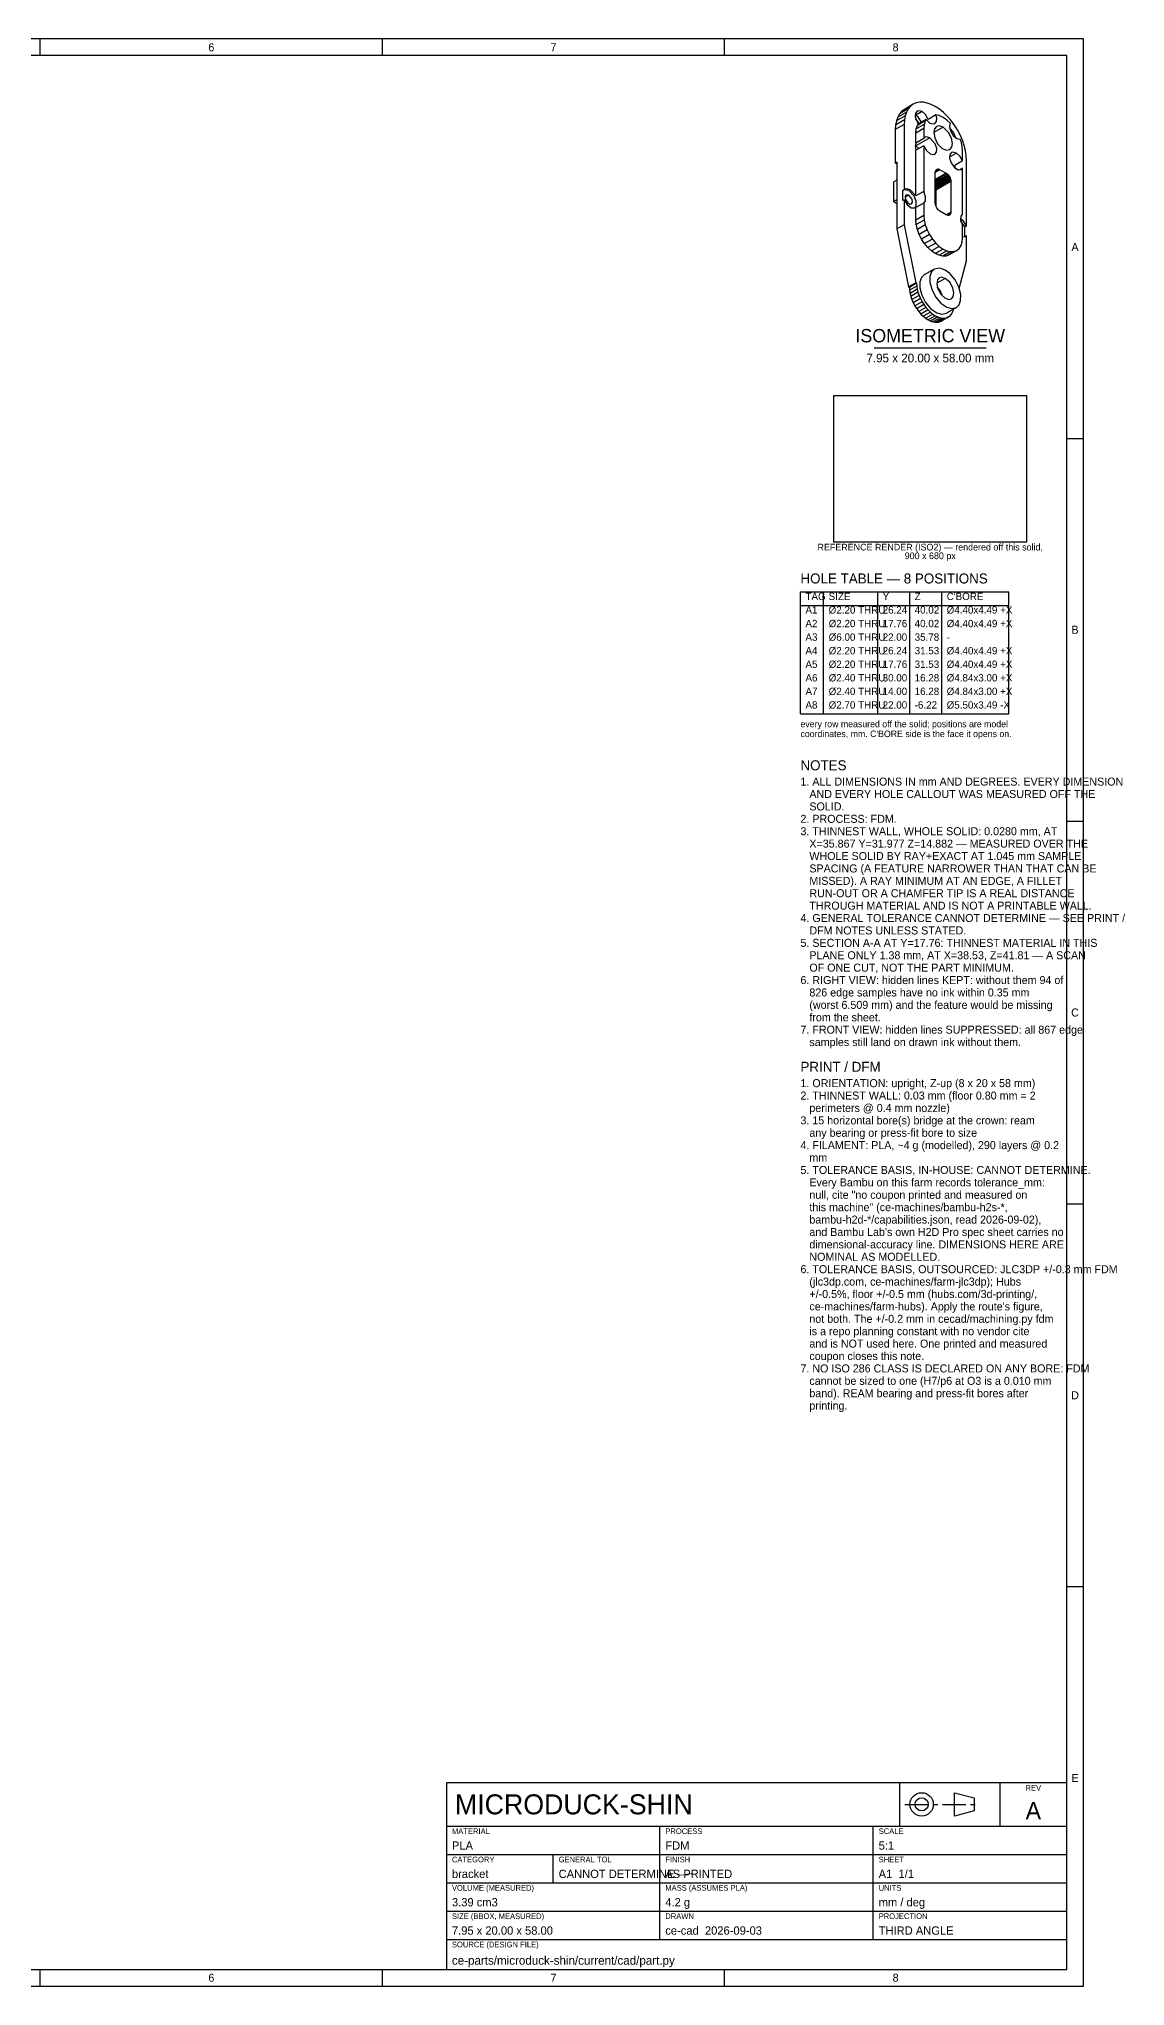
# Model space of a CAD drawing. Header units: millimetres. Extents: x 5 to 849, y 5 to 589.
# Drawn here: x 523 to 849, y 5 to 589 of the extents above; entities that cross this region are included whole.
import ezdxf
from ezdxf.enums import TextEntityAlignment as Align

# ---------------------------------------------------------------- set-up
doc = ezdxf.new("R2010")
doc.units = ezdxf.units.MM
doc.linetypes.add('CENTER', pattern=[11.2, 7, -1.4, 1.4, -1.4])
for name, color, linetype in [('CENTER', 4, 'CENTER'), ('FRAME', 7, 'CONTINUOUS'), ('TEXT', 3, 'CONTINUOUS'), ('TITLE', 7, 'CONTINUOUS'), ('VISIBLE', 7, 'CONTINUOUS')]:
    doc.layers.add(name, color=color, linetype=linetype)

msp = doc.modelspace()

# ---------------------------------------------------------------- linework, layer by layer
at = {"layer": 'CENTER'}
msp.add_line((782.5, 59.5), (804.75, 59.5), dxfattribs=at)
at = {"layer": 'FRAME'}
for p, q in [((831, 584), (10, 584)), ((831, 10), (831, 584)), ((831, 66), (645, 66)), ((645, 66), (645, 10)), ((831, 10), (831, 66)), ((10, 10), (831, 10)), ((645, 10), (831, 10))]:
    msp.add_line(p, q, dxfattribs=at)
at = {"layer": 'TEXT'}
msp.add_line((773.271325, 496.4), (806.871325, 496.4), dxfattribs=at)
at = {"layer": 'TITLE'}
for p, q in [((836, 589), (5, 589)), ((523.125, 584), (523.125, 589)), ((625.75, 584), (625.75, 589)), ((728.375, 584), (728.375, 589)), ((836, 5), (836, 589)), ((819.071325, 482), (761.071325, 482)), ((761.071325, 482), (761.071325, 438.177778)), ((819.071325, 438.177778), (819.071325, 482)), ((831, 469.2), (836, 469.2)), ((761.071325, 438.177778), (819.071325, 438.177778)), ((751.14265, 423.177778), (813.66265, 423.177778)), ((751.14265, 386.547778), (751.14265, 423.177778)), ((758.10265, 386.547778), (758.10265, 423.177778)), ((774.30265, 386.547778), (774.30265, 423.177778)), ((783.90265, 386.547778), (783.90265, 423.177778)), ((793.50265, 386.547778), (793.50265, 423.177778)), ((813.66265, 386.547778), (813.66265, 423.177778)), ((751.14265, 419.107778), (813.66265, 419.107778)), ((751.14265, 386.547778), (813.66265, 386.547778)), ((831, 354.4), (836, 354.4)), ((831, 239.6), (836, 239.6)), ((831, 124.8), (836, 124.8)), ((781, 53), (781, 66)), ((811, 53), (811, 66)), ((797.3, 56), (797.3, 63)), ((797.3, 63), (803.25, 61.46)), ((803.25, 61.46), (803.25, 57.54)), ((645, 53), (831, 53)), ((709, 19), (709, 53)), ((773, 19), (773, 53)), ((803.25, 57.54), (797.3, 56)), ((645, 44.5), (831, 44.5)), ((677, 36), (677, 44.5)), ((645, 36), (831, 36)), ((645, 27.5), (831, 27.5)), ((645, 19), (831, 19)), ((523.125, 5), (523.125, 10)), ((625.75, 5), (625.75, 10)), ((728.375, 5), (728.375, 10)), ((5, 5), (836, 5))]:
    msp.add_line(p, q, dxfattribs=at)
for radius in [3.5, 1.96]:
    msp.add_circle((787.5, 59.5), radius, dxfattribs=at)
at = {"layer": 'VISIBLE'}
for p, q in [((782.937863, 567.063825), (780.314508, 565.54923)), ((780.856551, 566.505475), (780.314508, 565.54923)), ((783.479906, 568.020071), (780.856551, 566.505475)), ((781.537424, 567.289012), (780.856551, 566.505475)), ((784.16078, 568.803607), (781.537424, 567.289012)), ((782.345479, 567.886434), (781.537424, 567.289012)), ((784.968835, 569.401029), (782.345479, 567.886434)), ((782.937863, 567.063825), (782.543926, 565.951234)), ((783.479906, 568.020071), (782.937863, 567.063825)), ((784.16078, 568.803607), (783.479906, 568.020071)), ((784.968835, 569.401029), (784.16078, 568.803607)), ((785.890245, 569.802114), (784.968835, 569.401029)), ((785.675299, 566.727404), (785.577995, 565.653189)), ((786.160993, 567.33615), (785.675299, 566.727404)), ((787.618488, 567.191774), (785.754031, 566.11533)), ((786.909245, 570), (785.890245, 569.802114)), ((786.601091, 567.469028), (786.160993, 567.33615)), ((787.618488, 567.191774), (786.601091, 567.469028)), ((788.008398, 569.9913), (786.909245, 570)), ((788.615062, 566.319724), (787.618488, 567.191774)), ((789.1689, 569.776164), (788.008398, 569.9913)), ((790.370892, 569.358272), (789.1689, 569.776164)), ((791.593808, 568.744775), (790.370892, 569.358272)), ((792.816725, 567.94617), (791.593808, 568.744775)), ((794.018717, 566.976121), (792.816725, 567.94617)), ((795.179218, 565.851226), (794.018717, 566.976121)), ((782.224681, 563.335507), (779.601326, 561.820912)), ((779.68148, 563.186737), (779.601326, 561.820912)), ((779.601326, 561.820912), (779.601326, 551.784556)), ((782.304835, 564.701332), (779.68148, 563.186737)), ((779.920571, 564.436639), (779.68148, 563.186737)), ((782.543926, 565.951234), (779.920571, 564.436639)), ((780.314508, 565.54923), (779.920571, 564.436639)), ((782.304835, 564.701332), (782.224681, 563.335507)), ((782.224681, 563.335507), (782.224681, 543.713385)), ((782.543926, 565.951234), (782.304835, 564.701332)), ((785.754031, 566.11533), (785.565885, 566.21402)), ((785.577995, 565.653189), (786.480313, 563.484504)), ((785.754031, 564.925291), (785.733566, 564.936872)), ((785.754031, 564.925291), (785.739825, 564.917089)), ((786.563516, 565.45675), (785.754031, 566.11533)), ((786.712675, 563.618658), (785.754031, 564.925291)), ((788.127231, 562.127077), (785.784949, 560.77476)), ((785.784949, 560.77476), (785.896385, 562.016878)), ((785.784949, 557.777011), (785.784949, 560.77476)), ((788.238667, 563.369195), (785.896385, 562.016878)), ((785.896385, 562.016878), (786.226409, 563.082589)), ((788.568691, 564.434906), (786.226409, 563.082589)), ((786.226409, 563.082589), (786.480313, 563.484504)), ((788.822595, 564.836821), (786.480313, 563.484504)), ((787.472501, 564.057344), (786.563516, 565.45675)), ((788.238667, 563.369195), (788.127231, 562.127077)), ((788.127231, 562.127077), (788.127231, 559.129328)), ((788.568691, 564.434906), (788.238667, 563.369195)), ((788.822595, 564.836821), (788.568691, 564.434906)), ((789.438543, 564.878012), (788.615062, 566.319724)), ((788.822595, 564.836821), (789.955064, 563.787238)), ((791.780825, 566.230329), (789.438543, 564.878012)), ((789.955064, 563.787238), (790.973893, 563.506356)), ((790.973893, 563.506356), (791.418263, 563.639559)), ((793.93609, 562.524117), (791.125352, 560.901336)), ((791.351642, 562.046555), (791.125355, 560.896731)), ((791.125355, 560.896731), (791.411468, 559.309481)), ((791.948598, 562.720993), (791.351642, 562.046555)), ((791.418263, 563.639559), (791.903958, 564.248306)), ((792.795296, 565.999967), (791.780825, 566.230329)), ((792.001262, 565.322521), (791.780825, 566.230329)), ((791.903958, 564.248306), (792.001262, 565.322521)), ((792.721632, 562.906688), (791.948598, 562.720993)), ((793.93609, 562.524117), (792.721632, 562.906688)), ((793.926721, 565.475413), (792.795296, 565.999967)), ((793.945459, 565.464595), (793.926721, 565.475413)), ((795.57558, 560.968236), (793.93609, 562.524117)), ((795.076883, 564.682692), (793.945459, 565.464595)), ((796.091355, 563.741643), (795.076883, 564.682692)), ((796.278372, 564.590732), (795.179218, 565.851226)), ((796.460712, 559.247632), (795.57558, 560.968236)), ((796.091355, 563.741643), (795.850861, 562.823512)), ((795.850861, 562.823512), (796.103497, 561.474395)), ((797.151262, 560.833478), (795.872676, 562.400266)), ((796.103497, 561.474395), (796.938558, 560.037089)), ((797.297371, 563.216207), (796.278372, 564.590732)), ((797.607863, 559.394834), (797.151262, 560.833478)), ((798.218781, 561.751169), (797.297371, 563.216207)), ((799.026836, 560.220686), (798.218781, 561.751169)), ((785.784949, 557.777011), (785.557374, 556.843827)), ((785.557374, 556.843827), (785.784949, 555.60235)), ((785.754031, 556.93472), (785.565885, 557.033411)), ((785.754031, 555.744681), (785.733566, 555.756262)), ((785.754031, 555.744681), (785.739825, 555.736479)), ((789.960769, 559.363482), (785.754031, 556.93472)), ((786.695687, 556.128164), (785.754031, 556.93472)), ((785.884466, 555.659806), (785.754031, 555.744681)), ((788.127231, 559.129328), (785.784949, 557.777011)), ((788.127231, 556.954667), (785.784949, 555.60235)), ((785.784949, 541.93377), (785.784949, 555.60235)), ((788.503275, 559.507858), (788.127231, 559.129328)), ((788.127231, 556.954667), (788.937334, 555.508319)), ((788.127231, 556.954667), (788.127231, 543.286087)), ((788.943373, 559.640736), (788.503275, 559.507858)), ((788.937334, 555.508319), (790.083711, 554.536583)), ((789.960769, 559.363482), (788.943373, 559.640736)), ((791.551573, 557.578413), (789.960769, 559.363482)), ((791.411468, 559.309481), (792.2966, 557.588876)), ((791.418263, 554.45895), (791.903958, 555.067696)), ((792.001262, 556.141911), (791.551573, 557.578413)), ((791.903958, 555.067696), (792.001262, 556.141911)), ((792.2966, 557.588876), (793.591084, 556.256727)), ((793.591084, 556.256727), (794.870119, 555.678175)), ((794.870119, 555.678175), (795.923582, 555.836119)), ((795.923582, 555.836119), (796.520538, 556.510557)), ((796.453916, 554.917553), (795.968222, 554.308806)), ((796.894014, 555.050431), (796.453916, 554.917553)), ((796.746825, 557.660382), (796.460712, 559.247632)), ((796.520538, 556.510557), (796.746825, 557.660382)), ((797.91141, 554.773177), (796.894014, 555.050431)), ((796.938558, 560.037089), (798.088904, 559.099995)), ((798.088904, 559.099995), (799.049585, 558.932266)), ((799.70771, 558.650944), (799.026836, 560.220686)), ((799.303489, 558.237167), (799.049585, 558.932266)), ((799.633513, 556.790378), (799.303489, 558.237167)), ((799.744949, 555.419584), (799.633513, 556.790378)), ((800.249753, 557.068802), (799.70771, 558.650944)), ((799.744949, 552.421836), (799.744949, 555.419584)), ((800.64369, 555.501331), (800.249753, 557.068802)), ((800.882781, 553.97535), (800.64369, 555.501331)), ((780.069782, 552.05502), (779.601326, 551.784556)), ((780.069782, 551.514093), (779.601326, 551.784556)), ((780.069782, 552.05502), (780.069782, 532.040728)), ((790.083711, 554.536583), (790.806025, 554.324644)), ((790.806025, 554.324644), (791.418263, 554.45895)), ((792.999177, 549.783127), (791.593808, 548.971737)), ((791.593808, 548.971737), (791.620812, 549.272735)), ((791.593808, 539.775981), (791.593808, 548.971737)), ((792.725003, 549.91024), (791.620812, 549.272735)), ((791.620812, 549.272735), (791.700785, 549.530985)), ((792.461366, 549.970106), (791.700785, 549.530985)), ((791.700785, 549.530985), (791.830655, 549.736561)), ((792.218396, 549.960424), (791.830655, 549.736561)), ((791.830655, 549.736561), (792.005431, 549.881565)), ((792.005431, 549.881565), (792.218396, 549.960424)), ((792.218396, 549.960424), (792.461366, 549.970106)), ((792.461366, 549.970106), (792.725003, 549.91024)), ((792.725003, 549.91024), (792.999177, 549.783127)), ((792.999177, 549.783127), (794.873003, 548.701273)), ((797.91141, 554.773177), (795.850202, 553.583138)), ((795.968222, 554.308806), (795.870918, 553.234591)), ((795.870918, 553.234591), (796.320607, 551.798089)), ((796.320607, 551.798089), (797.309347, 550.464418)), ((797.309347, 550.464418), (798.443761, 549.786419)), ((799.744949, 552.421836), (797.402667, 551.069519)), ((797.607863, 550.214225), (797.402667, 551.069519)), ((798.934845, 553.868183), (797.91141, 554.773177)), ((798.443761, 549.786419), (799.368904, 549.868645)), ((799.744949, 550.247174), (798.853066, 549.732246)), ((799.744949, 552.421836), (798.934845, 553.868183)), ((799.368904, 549.868645), (799.744949, 550.247174)), ((799.744949, 536.578594), (799.744949, 550.247174)), ((800.962935, 552.516971), (800.882781, 553.97535)), ((800.962935, 532.894849), (800.962935, 552.516971)), ((780.069782, 546.645752), (779.179715, 546.131871)), ((779.179715, 540.181676), (779.179715, 546.131871)), ((782.224681, 543.713385), (781.756225, 543.442922)), ((781.756225, 543.442922), (781.756225, 540.494876)), ((782.495263, 543.934408), (782.224681, 543.713385)), ((783.63005, 543.505131), (782.278237, 543.769381)), ((783.023675, 544.083279), (782.495263, 543.934408)), ((784.098507, 543.775594), (783.023675, 544.083279)), ((785.206739, 541.858173), (783.63005, 543.505131)), ((785.784949, 541.93377), (784.098507, 543.775594)), ((788.127231, 543.286087), (785.784949, 541.93377)), ((788.680209, 541.626409), (788.127231, 543.286087)), ((794.873003, 548.701273), (791.593808, 546.80803)), ((795.147176, 548.511798), (791.593808, 546.46026)), ((795.410814, 548.267241), (791.593808, 546.063492)), ((795.653784, 547.977001), (791.593808, 545.632973)), ((795.866748, 547.652233), (791.593808, 545.185249)), ((796.041524, 547.305415), (791.593808, 544.737525)), ((791.593808, 544.57355), (791.674213, 544.353429)), ((796.171394, 546.949877), (791.674213, 544.353429)), ((791.674213, 544.353429), (791.754187, 544.002834)), ((796.251368, 546.599282), (791.754187, 544.002834)), ((791.754187, 544.002834), (791.781191, 543.670654)), ((796.278372, 546.267103), (791.781191, 543.670654)), ((791.781191, 543.670654), (791.781191, 538.873086)), ((794.873003, 548.701273), (795.147176, 548.511798)), ((795.147176, 548.511798), (795.410814, 548.267241)), ((795.410814, 548.267241), (795.653784, 547.977001)), ((795.653784, 547.977001), (795.866748, 547.652233)), ((795.866748, 547.652233), (796.041524, 547.305415)), ((796.041524, 547.305415), (796.171394, 546.949877)), ((796.171394, 546.949877), (796.251368, 546.599282)), ((796.251368, 546.599282), (796.278372, 546.267103)), ((796.278372, 546.267103), (796.278372, 537.071347)), ((780.069782, 540.695557), (779.179715, 540.181676)), ((779.179715, 540.181676), (780.069782, 539.667796)), ((782.224681, 540.765339), (781.756225, 540.494876)), ((782.224681, 540.765339), (783.179833, 539.294353)), ((782.224681, 540.765339), (782.224681, 533.28486)), ((783.63005, 542.185269), (782.505755, 541.536157)), ((782.835053, 542.26402), (782.524401, 541.760846)), ((782.524401, 541.760846), (782.64359, 540.833749)), ((782.64359, 540.833749), (783.311282, 539.826135)), ((783.63005, 542.185269), (782.835053, 542.26402)), ((783.179833, 539.294353), (784.390625, 538.392588)), ((783.311282, 539.826135), (783.907077, 539.468906)), ((784.61651, 540.940341), (783.63005, 542.185269)), ((783.907077, 539.468906), (784.425047, 539.51007)), ((784.390625, 538.392588), (785.70175, 538.380609)), ((784.425047, 539.51007), (784.7357, 540.013244)), ((784.7357, 540.013244), (784.61651, 540.940341)), ((785.816822, 540.316183), (785.206739, 541.858173)), ((785.45032, 538.275173), (785.847719, 539.061726)), ((785.70175, 538.380609), (785.784949, 538.433911)), ((788.127231, 539.786228), (785.784949, 538.433911)), ((785.784949, 534.680451), (785.784949, 538.433911)), ((785.847719, 539.061726), (785.816822, 540.316183)), ((788.127231, 539.786228), (788.602231, 540.471183)), ((788.127231, 539.786228), (788.127231, 536.032768)), ((788.602231, 540.471183), (788.680209, 541.626409)), ((791.781191, 540.425094), (791.593808, 540.316908)), ((791.620812, 539.443802), (791.593808, 539.775981)), ((791.700785, 539.093207), (791.620812, 539.443802)), ((791.830655, 538.737669), (791.700785, 539.093207)), ((792.005431, 538.390852), (791.830655, 538.737669)), ((792.218396, 538.066083), (792.005431, 538.390852)), ((792.461366, 537.775843), (792.218396, 538.066083)), ((792.725003, 537.531286), (792.461366, 537.775843)), ((792.999177, 537.341811), (792.725003, 537.531286)), ((794.873003, 536.259957), (792.999177, 537.341811)), ((782.224681, 533.28486), (780.069782, 532.040728)), ((780.069782, 532.040728), (783.583205, 514.625049)), ((782.224681, 533.28486), (785.738104, 515.869181)), ((788.127231, 536.032768), (785.784949, 534.680451)), ((785.896385, 533.309657), (785.784949, 534.680451)), ((788.238667, 534.661974), (785.896385, 533.309657)), ((786.226409, 531.862868), (785.896385, 533.309657)), ((788.568691, 533.215185), (786.226409, 531.862868)), ((786.76234, 530.395682), (786.226409, 531.862868)), ((789.104621, 531.747999), (786.76234, 530.395682)), ((788.127231, 536.032768), (788.238667, 534.661974)), ((788.238667, 534.661974), (788.568691, 533.215185)), ((788.568691, 533.215185), (789.104621, 531.747999)), ((789.104621, 531.747999), (789.825862, 530.316799)), ((796.278372, 537.071347), (794.873003, 536.259957)), ((795.147176, 536.132844), (794.873003, 536.259957)), ((796.251368, 536.770349), (795.147176, 536.132844)), ((795.410814, 536.072978), (795.147176, 536.132844)), ((796.171394, 536.5121), (795.410814, 536.072978)), ((795.653784, 536.082661), (795.410814, 536.072978)), ((796.041524, 536.306523), (795.653784, 536.082661)), ((795.866748, 536.161519), (795.653784, 536.082661)), ((796.041524, 536.306523), (795.866748, 536.161519)), ((796.171394, 536.5121), (796.041524, 536.306523)), ((796.251368, 536.770349), (796.171394, 536.5121)), ((796.278372, 537.071347), (796.251368, 536.770349)), ((800.007783, 534.365835), (799.165345, 535.075271)), ((799.269948, 535.893639), (799.191971, 534.738413)), ((799.191971, 534.738413), (799.744949, 533.078735)), ((800.494479, 532.624386), (799.254448, 534.380013)), ((799.744949, 536.578594), (799.269948, 535.893639)), ((799.744949, 529.325276), (799.744949, 533.078735)), ((800.962935, 532.894849), (800.007783, 534.365835)), ((800.962935, 532.894849), (800.494479, 532.624386)), ((800.494479, 529.67634), (800.494479, 532.624386)), ((787.483581, 528.964482), (786.76234, 530.395682)), ((789.825862, 530.316799), (787.483581, 528.964482)), ((788.362415, 527.62427), (787.483581, 528.964482)), ((790.704697, 528.976587), (788.362415, 527.62427)), ((789.36507, 526.426547), (788.362415, 527.62427)), ((791.707352, 527.778864), (789.36507, 526.426547)), ((790.453015, 525.417343), (789.36507, 526.426547)), ((789.825862, 530.316799), (790.704697, 528.976587)), ((792.795296, 526.76966), (790.453015, 525.417343)), ((790.704697, 528.976587), (791.707352, 527.778864)), ((793.926721, 525.987757), (791.584439, 524.63544)), ((793.945459, 525.976939), (791.603177, 524.624622)), ((791.707352, 527.778864), (792.795296, 526.76966)), ((792.795296, 526.76966), (793.926721, 525.987757)), ((793.926721, 525.987757), (793.945459, 525.976939)), ((793.945459, 525.976939), (795.076883, 525.452385)), ((798.046317, 525.570717), (798.767558, 526.1691)), ((798.767558, 526.1691), (799.303489, 527.017447)), ((799.303489, 527.017447), (799.633513, 528.083157)), ((799.633513, 528.083157), (799.744949, 529.325276)), ((799.744949, 529.617864), (800.692353, 529.72578)), ((800.440923, 529.620344), (800.494479, 529.67634)), ((800.962935, 529.946803), (800.494479, 529.67634)), ((800.692353, 529.72578), (800.962935, 529.946803)), ((800.962935, 522.466324), (800.962935, 529.946803)), ((791.279442, 519.956749), (788.281321, 518.225783)), ((791.584439, 524.63544), (790.453015, 525.417343)), ((791.279442, 519.956749), (790.458537, 519.151408)), ((792.980698, 520.228846), (791.279442, 519.956749)), ((791.603177, 524.624622), (791.584439, 524.63544)), ((792.734601, 524.100068), (791.603177, 524.624622)), ((795.076883, 525.452385), (792.734601, 524.100068)), ((793.822546, 523.853023), (792.734601, 524.100068)), ((794.591929, 519.628622), (792.980698, 520.228846)), ((796.164828, 525.20534), (793.822546, 523.853023)), ((794.825201, 523.892979), (793.822546, 523.853023)), ((797.167483, 525.245296), (794.825201, 523.892979)), ((795.704036, 524.2184), (794.825201, 523.892979)), ((795.076883, 525.452385), (796.164828, 525.20534)), ((798.046317, 525.570717), (795.704036, 524.2184)), ((796.164828, 525.20534), (797.167483, 525.245296)), ((797.167483, 525.245296), (798.046317, 525.570717)), ((798.788744, 514.199619), (800.962935, 522.466324)), ((785.738104, 515.869181), (783.583205, 514.625049)), ((783.583205, 514.625049), (783.817433, 514.489817)), ((785.972332, 515.733949), (783.817433, 514.489817)), ((783.817433, 514.489817), (783.865525, 513.61479)), ((786.020424, 514.858921), (783.865525, 513.61479)), ((786.163879, 513.943333), (784.00898, 512.699202)), ((785.738104, 515.869181), (785.972332, 515.733949)), ((785.972332, 515.733949), (786.020424, 514.858921)), ((786.020424, 514.858921), (786.163879, 513.943333)), ((786.163879, 513.943333), (786.400241, 513.002851)), ((786.987266, 516.131102), (786.963028, 514.344652)), ((786.963028, 514.344652), (787.517867, 512.17534)), ((787.460417, 517.420442), (786.987266, 516.131102)), ((788.281321, 518.225783), (787.460417, 517.420442)), ((789.985386, 517.862068), (789.961148, 516.075618)), ((789.961148, 516.075618), (790.515988, 513.906306)), ((790.458537, 519.151408), (789.985386, 517.862068)), ((794.591929, 517.194451), (792.015419, 515.706903)), ((792.206016, 516.719849), (792.017315, 515.591687)), ((792.017315, 515.591687), (792.351589, 514.043446)), ((793.051888, 513.537747), (792.153112, 514.66784)), ((792.770061, 517.374921), (792.206016, 516.719849)), ((792.351589, 514.043446), (793.275514, 512.421926)), ((793.435776, 517.545609), (792.770061, 517.374921)), ((794.591929, 517.194451), (793.435776, 517.545609)), ((795.901435, 518.656938), (794.591929, 519.628622)), ((795.908344, 516.016782), (794.591929, 517.194451)), ((797.505609, 516.772799), (795.901435, 518.656938)), ((796.832268, 514.395262), (795.908344, 516.016782)), ((797.166542, 512.847021), (796.832268, 514.395262)), ((798.66787, 514.532402), (797.505609, 516.772799)), ((799.222709, 512.36309), (798.66787, 514.532402)), ((783.865525, 513.61479), (784.00898, 512.699202)), ((784.00898, 512.699202), (784.245342, 511.758719)), ((786.400241, 513.002851), (784.245342, 511.758719)), ((784.245342, 511.758719), (784.570568, 510.809434)), ((786.725467, 512.053565), (784.570568, 510.809434)), ((784.570568, 510.809434), (784.979092, 509.867589)), ((787.133991, 511.11172), (784.979092, 509.867589)), ((784.979092, 509.867589), (785.463925, 508.949299)), ((787.618824, 510.19343), (785.463925, 508.949299)), ((785.463925, 508.949299), (786.016771, 508.070276)), ((788.17167, 509.314407), (786.016771, 508.070276)), ((786.400241, 513.002851), (786.725467, 512.053565)), ((788.78307, 508.489692), (786.628171, 507.245561)), ((786.725467, 512.053565), (787.133991, 511.11172)), ((787.133991, 511.11172), (787.618824, 510.19343)), ((787.517867, 512.17534), (788.680128, 509.934943)), ((787.618824, 510.19343), (788.17167, 509.314407)), ((788.17167, 509.314407), (788.78307, 508.489692)), ((788.680128, 509.934943), (790.284302, 508.050804)), ((788.78307, 508.489692), (789.442562, 507.733396)), ((790.515988, 513.906306), (791.678249, 511.665909)), ((791.678249, 511.665909), (793.282423, 509.78177)), ((793.76092, 511.883033), (793.051888, 513.537747)), ((793.275514, 512.421926), (794.547072, 511.270605)), ((793.282423, 509.78177), (795.010723, 508.589954)), ((794.547072, 511.270605), (795.712943, 510.893397)), ((797.904415, 508.481959), (794.906295, 506.750993)), ((795.010723, 508.589954), (796.553773, 508.174616)), ((795.712943, 510.893397), (796.413796, 511.063787)), ((796.413796, 511.063787), (796.977841, 511.718859)), ((796.553773, 508.174616), (797.904415, 508.481959)), ((796.977841, 511.718859), (797.166542, 512.847021)), ((797.904415, 508.481959), (798.72532, 509.2873)), ((798.72532, 509.2873), (799.198471, 510.57664)), ((799.198471, 510.57664), (799.222709, 512.36309)), ((786.016771, 508.070276), (786.628171, 507.245561)), ((786.628171, 507.245561), (787.287663, 506.489265)), ((789.442562, 507.733396), (787.287663, 506.489265)), ((787.287663, 506.489265), (787.983964, 505.814328)), ((790.138863, 507.058459), (787.983964, 505.814328)), ((787.983964, 505.814328), (788.705159, 505.232298)), ((790.860058, 506.47643), (788.705159, 505.232298)), ((788.705159, 505.232298), (789.438909, 504.753135)), ((791.593808, 505.997267), (789.438909, 504.753135)), ((789.438909, 504.753135), (790.172659, 504.385037)), ((789.442562, 507.733396), (790.138863, 507.058459)), ((790.138863, 507.058459), (790.860058, 506.47643)), ((792.327558, 505.629168), (790.172659, 504.385037)), ((790.172659, 504.385037), (790.893854, 504.134302)), ((790.284302, 508.050804), (792.012602, 506.858989)), ((790.860058, 506.47643), (791.593808, 505.997267)), ((793.048753, 505.378433), (790.893854, 504.134302)), ((790.893854, 504.134302), (791.590155, 504.00522)), ((793.745054, 505.249351), (791.590155, 504.00522)), ((791.590155, 504.00522), (792.249647, 504)), ((791.593808, 505.997267), (792.327558, 505.629168)), ((792.012602, 506.858989), (793.555653, 506.44365)), ((794.404546, 505.244132), (792.249647, 504)), ((792.249647, 504), (792.861047, 504.118731)), ((792.327558, 505.629168), (793.048753, 505.378433)), ((795.015946, 505.362863), (792.861047, 504.118731)), ((792.861047, 504.118731), (793.413893, 504.359382)), ((793.048753, 505.378433), (793.745054, 505.249351)), ((795.568792, 505.603514), (793.413893, 504.359382)), ((793.555653, 506.44365), (794.906295, 506.750993)), ((793.745054, 505.249351), (794.404546, 505.244132)), ((794.404546, 505.244132), (795.015946, 505.362863)), ((795.015946, 505.362863), (795.568792, 505.603514)), ((795.568792, 505.603514), (796.053625, 505.961967)), ((796.053625, 505.961967), (796.462149, 506.432089)), ((796.462149, 506.432089), (796.787375, 507.005836)), ((796.787375, 507.005836), (797.023737, 507.673391)), ((797.023737, 507.673391), (797.088271, 508.010758)), ((819.071325, 482), (761.071325, 482)), ((761.071325, 482), (761.071325, 438.177778)), ((819.071325, 438.177778), (819.071325, 482)), ((761.071325, 438.177778), (819.071325, 438.177778))]:
    msp.add_line(p, q, dxfattribs=at)

# ---------------------------------------------------------------- texts
at = {"layer": 'TEXT'}
for s, height, p in [('ISOMETRIC VIEW', 4, (790.071325, 498)), ('7.95 x 20.00 x 58.00 mm', 2.6, (790.071325, 492)), ('REFERENCE RENDER (ISO2) — rendered off this solid,', 2, (790.071325, 435.577778)), ('900 x 680 px', 2, (790.071325, 432.977778)), ('A', 5.2, (821, 55))]:
    msp.add_text(s, height=height, dxfattribs=at).set_placement(p, align=Align.CENTER)
for s, height, p in [('HOLE TABLE — 8 POSITIONS', 3, (751.14265, 425.677778)), ('A1', 2.2, (752.64265, 416.637778)), ('A2', 2.2, (752.64265, 412.567778)), ('Ø2.20 THRU', 2.2, (759.60265, 416.637778)), ('Ø2.20 THRU', 2.2, (759.60265, 412.567778)), ('26.24', 2.2, (775.80265, 416.637778)), ('17.76', 2.2, (775.80265, 412.567778)), ('40.02', 2.2, (785.40265, 416.637778)), ('40.02', 2.2, (785.40265, 412.567778)), ('Ø4.40x4.49 +X', 2.2, (795.00265, 416.637778)), ('Ø4.40x4.49 +X', 2.2, (795.00265, 412.567778)), ('A3', 2.2, (752.64265, 408.497778)), ('Ø6.00 THRU', 2.2, (759.60265, 408.497778)), ('22.00', 2.2, (775.80265, 408.497778)), ('35.78', 2.2, (785.40265, 408.497778)), ('-', 2.2, (795.00265, 408.497778)), ('A4', 2.2, (752.64265, 404.427778)), ('Ø2.20 THRU', 2.2, (759.60265, 404.427778)), ('26.24', 2.2, (775.80265, 404.427778)), ('31.53', 2.2, (785.40265, 404.427778)), ('Ø4.40x4.49 +X', 2.2, (795.00265, 404.427778)), ('A5', 2.2, (752.64265, 400.357778)), ('A6', 2.2, (752.64265, 396.287778)), ('Ø2.20 THRU', 2.2, (759.60265, 400.357778)), ('Ø2.40 THRU', 2.2, (759.60265, 396.287778)), ('30.00', 2.2, (775.80265, 396.287778)), ('17.76', 2.2, (775.80265, 400.357778)), ('31.53', 2.2, (785.40265, 400.357778)), ('16.28', 2.2, (785.40265, 396.287778)), ('Ø4.40x4.49 +X', 2.2, (795.00265, 400.357778)), ('Ø4.84x3.00 +X', 2.2, (795.00265, 396.287778)), ('A7', 2.2, (752.64265, 392.217778)), ('Ø2.40 THRU', 2.2, (759.60265, 392.217778)), ('14.00', 2.2, (775.80265, 392.217778)), ('16.28', 2.2, (785.40265, 392.217778)), ('Ø4.84x3.00 +X', 2.2, (795.00265, 392.217778)), ('A8', 2.2, (752.64265, 388.147778)), ('Ø2.70 THRU', 2.2, (759.60265, 388.147778)), ('22.00', 2.2, (775.80265, 388.147778)), ('-6.22', 2.2, (785.40265, 388.147778)), ('Ø5.50x3.49 -X', 2.2, (795.00265, 388.147778)), ('NOTES', 3, (751.14265, 369.649665)), ('1. ALL DIMENSIONS IN mm AND DEGREES. EVERY DIMENSION', 2.4, (751.14265, 365.049665)), ('   AND EVERY HOLE CALLOUT WAS MEASURED OFF THE', 2.4, (751.14265, 361.329665)), ('2. PROCESS: FDM.', 2.4, (751.14265, 353.889665)), ('   SOLID.', 2.4, (751.14265, 357.609665)), ('3. THINNEST WALL, WHOLE SOLID: 0.0280 mm, AT', 2.4, (751.14265, 350.169665)), ('   WHOLE SOLID BY RAY+EXACT AT 1.045 mm SAMPLE', 2.4, (751.14265, 342.729665)), ('   X=35.867 Y=31.977 Z=14.882 — MEASURED OVER THE', 2.4, (751.14265, 346.449665)), ('   SPACING (A FEATURE NARROWER THAN THAT CAN BE', 2.4, (751.14265, 339.009665)), ('   MISSED). A RAY MINIMUM AT AN EDGE, A FILLET', 2.4, (751.14265, 335.289665)), ('   RUN-OUT OR A CHAMFER TIP IS A REAL DISTANCE', 2.4, (751.14265, 331.569665)), ('   THROUGH MATERIAL AND IS NOT A PRINTABLE WALL.', 2.4, (751.14265, 327.849665)), ('4. GENERAL TOLERANCE CANNOT DETERMINE — SEE PRINT /', 2.4, (751.14265, 324.129665)), ('   DFM NOTES UNLESS STATED.', 2.4, (751.14265, 320.409665)), ('5. SECTION A-A AT Y=17.76: THINNEST MATERIAL IN THIS', 2.4, (751.14265, 316.689665)), ('   PLANE ONLY 1.38 mm, AT X=38.53, Z=41.81 — A SCAN', 2.4, (751.14265, 312.969665)), ('   OF ONE CUT, NOT THE PART MINIMUM.', 2.4, (751.14265, 309.249665)), ('6. RIGHT VIEW: hidden lines KEPT: without them 94 of', 2.4, (751.14265, 305.529665)), ('   826 edge samples have no ink within 0.35 mm', 2.4, (751.14265, 301.809665)), ('   (worst 6.509 mm) and the feature would be missing', 2.4, (751.14265, 298.089665)), ('7. FRONT VIEW: hidden lines SUPPRESSED: all 867 edge', 2.4, (751.14265, 290.649665)), ('   from the sheet.', 2.4, (751.14265, 294.369665)), ('   samples still land on drawn ink without them.', 2.4, (751.14265, 286.929665)), ('PRINT / DFM', 3, (751.14265, 279.209665)), ('1. ORIENTATION: upright, Z-up (8 x 20 x 58 mm)', 2.4, (751.14265, 274.609665)), ('2. THINNEST WALL: 0.03 mm (floor 0.80 mm = 2', 2.4, (751.14265, 270.889665)), ('   perimeters @ 0.4 mm nozzle)', 2.4, (751.14265, 267.169665)), ('3. 15 horizontal bore(s) bridge at the crown: ream', 2.4, (751.14265, 263.449665)), ('4. FILAMENT: PLA, ~4 g (modelled), 290 layers @ 0.2', 2.4, (751.14265, 256.009665)), ('   any bearing or press-fit bore to size', 2.4, (751.14265, 259.729665)), ('   mm', 2.4, (751.14265, 252.289665)), ('5. TOLERANCE BASIS, IN-HOUSE: CANNOT DETERMINE.', 2.4, (751.14265, 248.569665)), ('   Every Bambu on this farm records tolerance_mm:', 2.4, (751.14265, 244.849665)), ('   this machine" (ce-machines/bambu-h2s-*,', 2.4, (751.14265, 237.409665)), ('   null, cite "no coupon printed and measured on', 2.4, (751.14265, 241.129665)), ('   bambu-h2d-*/capabilities.json, read 2026-09-02),', 2.4, (751.14265, 233.689665)), ('   dimensional-accuracy line. DIMENSIONS HERE ARE', 2.4, (751.14265, 226.249665)), ("   and Bambu Lab's own H2D Pro spec sheet carries no", 2.4, (751.14265, 229.969665)), ('   NOMINAL AS MODELLED.', 2.4, (751.14265, 222.529665)), ('6. TOLERANCE BASIS, OUTSOURCED: JLC3DP +/-0.3 mm FDM', 2.4, (751.14265, 218.809665)), ('   (jlc3dp.com, ce-machines/farm-jlc3dp); Hubs', 2.4, (751.14265, 215.089665)), ('   +/-0.5%, floor +/-0.5 mm (hubs.com/3d-printing/,', 2.4, (751.14265, 211.369665)), ("   ce-machines/farm-hubs). Apply the route's figure,", 2.4, (751.14265, 207.649665)), ('   not both. The +/-0.2 mm in cecad/machining.py fdm', 2.4, (751.14265, 203.929665)), ('   and is NOT used here. One printed and measured', 2.4, (751.14265, 196.489665)), ('   is a repo planning constant with no vendor cite', 2.4, (751.14265, 200.209665)), ('   coupon closes this note.', 2.4, (751.14265, 192.769665)), ('7. NO ISO 286 CLASS IS DECLARED ON ANY BORE: FDM', 2.4, (751.14265, 189.049665)), ('   cannot be sized to one (H7/p6 at O3 is a 0.010 mm', 2.4, (751.14265, 185.329665)), ('   band). REAM bearing and press-fit bores after', 2.4, (751.14265, 181.609665)), ('   printing.', 2.4, (751.14265, 177.889665)), ('PLA', 2.5, (646.6, 45.9)), ('FDM', 2.5, (710.6, 45.9)), ('5:1', 2.5, (774.6, 45.9)), ('bracket', 2.5, (646.6, 37.4)), ('CANNOT DETERMINE —~', 2.5, (678.6, 37.4)), ('AS PRINTED', 2.5, (710.6, 37.4)), ('A1  1/1', 2.5, (774.6, 37.4)), ('3.39 cm3', 2.5, (646.6, 28.9)), ('4.2 g', 2.5, (710.6, 28.9)), ('mm / deg', 2.5, (774.6, 28.9)), ('7.95 x 20.00 x 58.00', 2.5, (646.6, 20.4)), ('ce-cad  2026-09-03', 2.5, (710.6, 20.4)), ('THIRD ANGLE', 2.5, (774.6, 20.4)), ('ce-parts/microduck-shin/current/cad/part.py', 2.6, (646.6, 11.4))]:
    msp.add_text(s, height=height, dxfattribs=at).set_placement(p)
msp.add_text('MICRODUCK-SHIN', height=6, dxfattribs=at).set_placement((647.5, 59.5), align=Align.MIDDLE_LEFT)
at = {"layer": 'TITLE'}
for s, p in [('6', (574.4375, 586.5)), ('7', (677.0625, 586.5)), ('8', (779.6875, 586.5)), ('A', (833.5, 526.6)), ('B', (833.5, 411.8)), ('C', (833.5, 297)), ('D', (833.5, 182.2)), ('E', (833.5, 67.4)), ('6', (574.4375, 7.5)), ('7', (677.0625, 7.5)), ('8', (779.6875, 7.5))]:
    msp.add_text(s, height=2.4, dxfattribs=at).set_placement(p, align=Align.MIDDLE_CENTER)
for s, height, p in [('TAG', 2.2, (752.64265, 420.707778)), ('SIZE', 2.2, (759.60265, 420.707778)), ('Y', 2.2, (775.80265, 420.707778)), ('Z', 2.2, (785.40265, 420.707778)), ("C'BORE", 2.2, (795.00265, 420.707778)), ('every row measured off the solid; positions are model', 1.966, (751.14265, 382.547778)), ("coordinates, mm. C'BORE side is the face it opens on.", 1.966, (751.14265, 379.598721)), ('MATERIAL', 1.7, (646.6, 50.6)), ('PROCESS', 1.7, (710.6, 50.6)), ('SCALE', 1.7, (774.6, 50.6)), ('CATEGORY', 1.7, (646.6, 42.1)), ('GENERAL TOL', 1.7, (678.6, 42.1)), ('FINISH', 1.7, (710.6, 42.1)), ('SHEET', 1.7, (774.6, 42.1)), ('VOLUME (MEASURED)', 1.7, (646.6, 33.6)), ('MASS (ASSUMES PLA)', 1.7, (710.6, 33.6)), ('UNITS', 1.7, (774.6, 33.6)), ('SIZE (BBOX, MEASURED)', 1.7, (646.6, 25.1)), ('DRAWN', 1.7, (710.6, 25.1)), ('PROJECTION', 1.7, (774.6, 25.1)), ('SOURCE (DESIGN FILE)', 1.7, (646.6, 16.6))]:
    msp.add_text(s, height=height, dxfattribs=at).set_placement(p)
msp.add_text('REV', height=1.7, dxfattribs=at).set_placement((821, 63.6), align=Align.CENTER)

doc.saveas('drawing.dxf')
